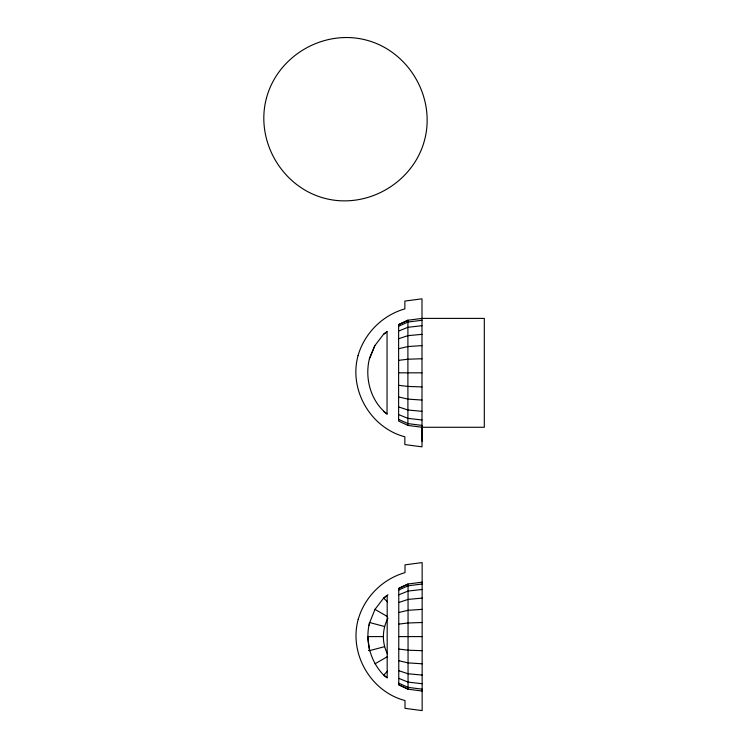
<?xml version="1.0" encoding="UTF-8"?>
<svg xmlns="http://www.w3.org/2000/svg" width="748" height="748" viewBox="0 0 748 748"><rect width="100%" height="100%" fill="white"/><g stroke="black" fill="none" stroke-linecap="round" stroke-linejoin="round"><path stroke-width="1.12" d="M407.903 425.416L407.903 320.247L421.994 318.396L484.311 318.396L484.311 427.267L421.994 427.267L407.903 425.416L398.619 421.049L398.619 324.613L407.903 320.247L398.619 324.613M387.988 618.147C382.172 629.096 381.704 642.794 387.501 653.836M369.409 358.741C364.528 378.525 370.793 401.265 387.043 414.027L387.043 331.635L383.5 334.337L374.851 345.613L369.409 358.741L374.86 345.613M369.484 623.047L374.991 609.377L383.649 598.101L387.978 594.772M369.185 625.328L369.559 622.532M387.558 671.171L383.649 675.089C370.316 661.307 364.902 641.101 369.559 622.504L384.519 626.515M383.5 334.337L387.043 331.635M374.991 663.813L387.455 656.622M422.143 691.03L408.053 689.179L398.768 684.803L398.768 588.377L408.053 584.01L422.143 582.159M398.768 588.377L408.053 584.02L408.053 689.179L398.768 684.803M398.619 326.259L407.903 322.051L421.994 320.256M398.768 590.022L408.053 585.806L422.143 584.02M398.619 331.074L407.903 327.297L421.994 325.698M398.768 594.838L408.053 591.06L422.143 589.452M398.619 338.741L407.903 335.656L421.994 334.347M398.768 602.505L408.053 599.419L422.143 598.101M383.191 636.595L367.698 636.595L369.559 650.648L384.519 646.674M398.619 348.727L407.903 346.548L421.994 345.613M398.768 612.49L408.053 610.303L422.143 609.377M369.559 650.648L368.97 650.386L369.512 650.283M398.619 360.349L407.903 359.227L421.994 358.741M398.768 624.113L408.053 622.981L422.143 622.504M368.97 650.386L369.531 650.442L368.783 650.423M398.619 372.831L421.994 372.831M398.768 636.595L422.143 636.595M421.994 386.922L407.903 386.436L398.619 385.314M422.143 650.676L408.053 650.199L398.768 649.068M421.994 400.049L407.903 399.123L398.619 396.936M422.143 663.803L408.053 662.878L398.768 660.699M421.994 411.316L407.903 410.007L398.619 406.921M422.143 675.079L408.053 673.77L398.768 670.685M421.994 419.974L407.903 418.366L398.619 414.588M422.143 683.728L408.053 682.12L398.768 678.352M421.994 425.406L407.903 423.611L398.619 419.404M422.143 689.17L408.053 687.375L398.768 683.167M374.991 609.377L387.455 616.567M387.184 677.791L383.649 675.089L387.184 677.791L387.184 595.389L383.649 598.101L387.558 602.009M383.5 411.325L387.043 414.027M422.143 426.332L422.143 441.385M266.475 98.025C255.012 140.568 281.744 186.86 324.314 198.211C366.857 209.664 413.139 182.942 424.49 140.372C435.953 97.829 409.221 51.537 366.651 40.186C324.108 28.733 277.817 55.455 266.475 98.025M358.03 355.693C348.643 389.867 370.569 427.837 404.855 436.795L404.855 444.583L421.994 446.837L421.994 298.826L404.855 301.079L404.855 308.868C382.434 315.282 364.444 333.271 358.03 355.693M358.18 619.456C348.792 653.63 370.709 691.591 405.005 700.558L405.005 708.347L422.143 710.6L422.143 562.59L405.005 564.843L405.005 572.631C382.583 579.045 364.594 597.035 358.18 619.456"/></g></svg>
